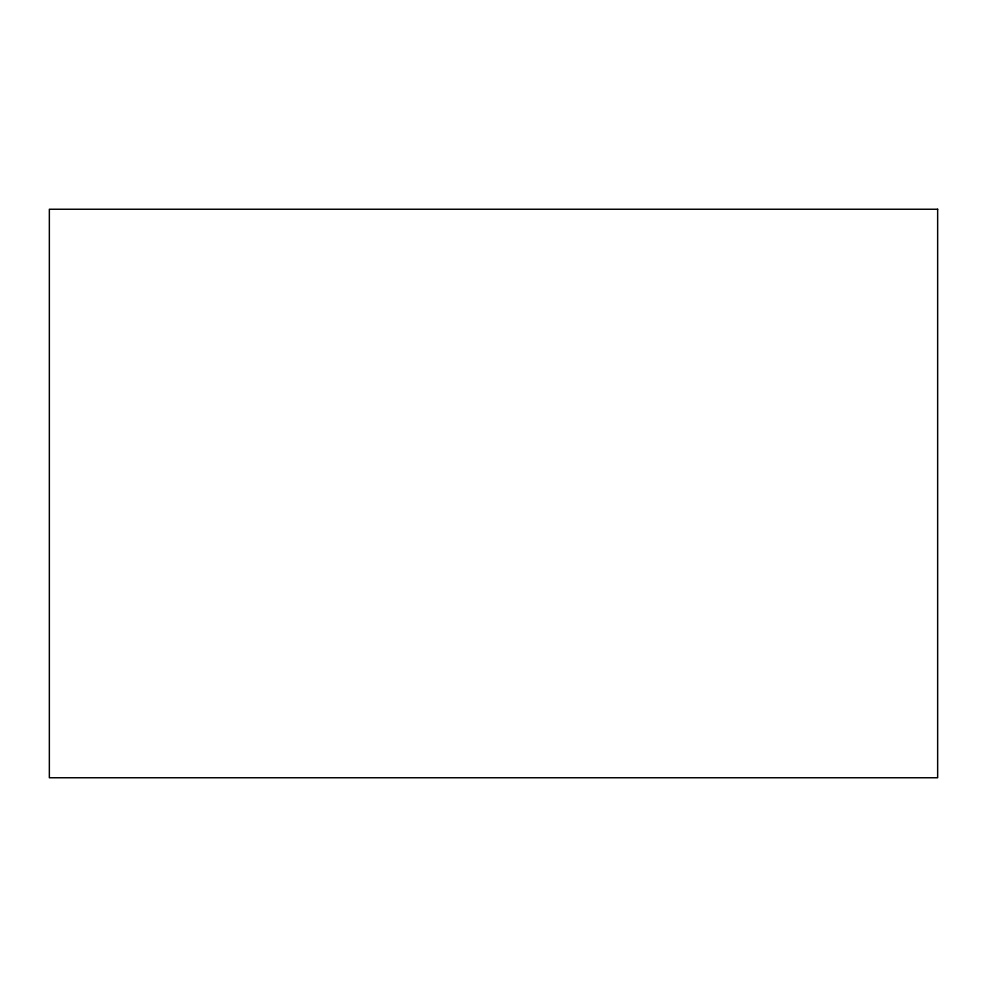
<?xml version="1.0" encoding="UTF-8"?>
<svg xmlns="http://www.w3.org/2000/svg" width="987" height="987" viewBox="0 0 987 987"><rect width="100%" height="100%" fill="white"/><g stroke="black" fill="none" stroke-linecap="round" stroke-linejoin="round"><path stroke-width="1.48" d="M937.65 209.244L49.35 209.244L49.35 777.756L937.65 777.756L937.65 209.244"/></g></svg>
